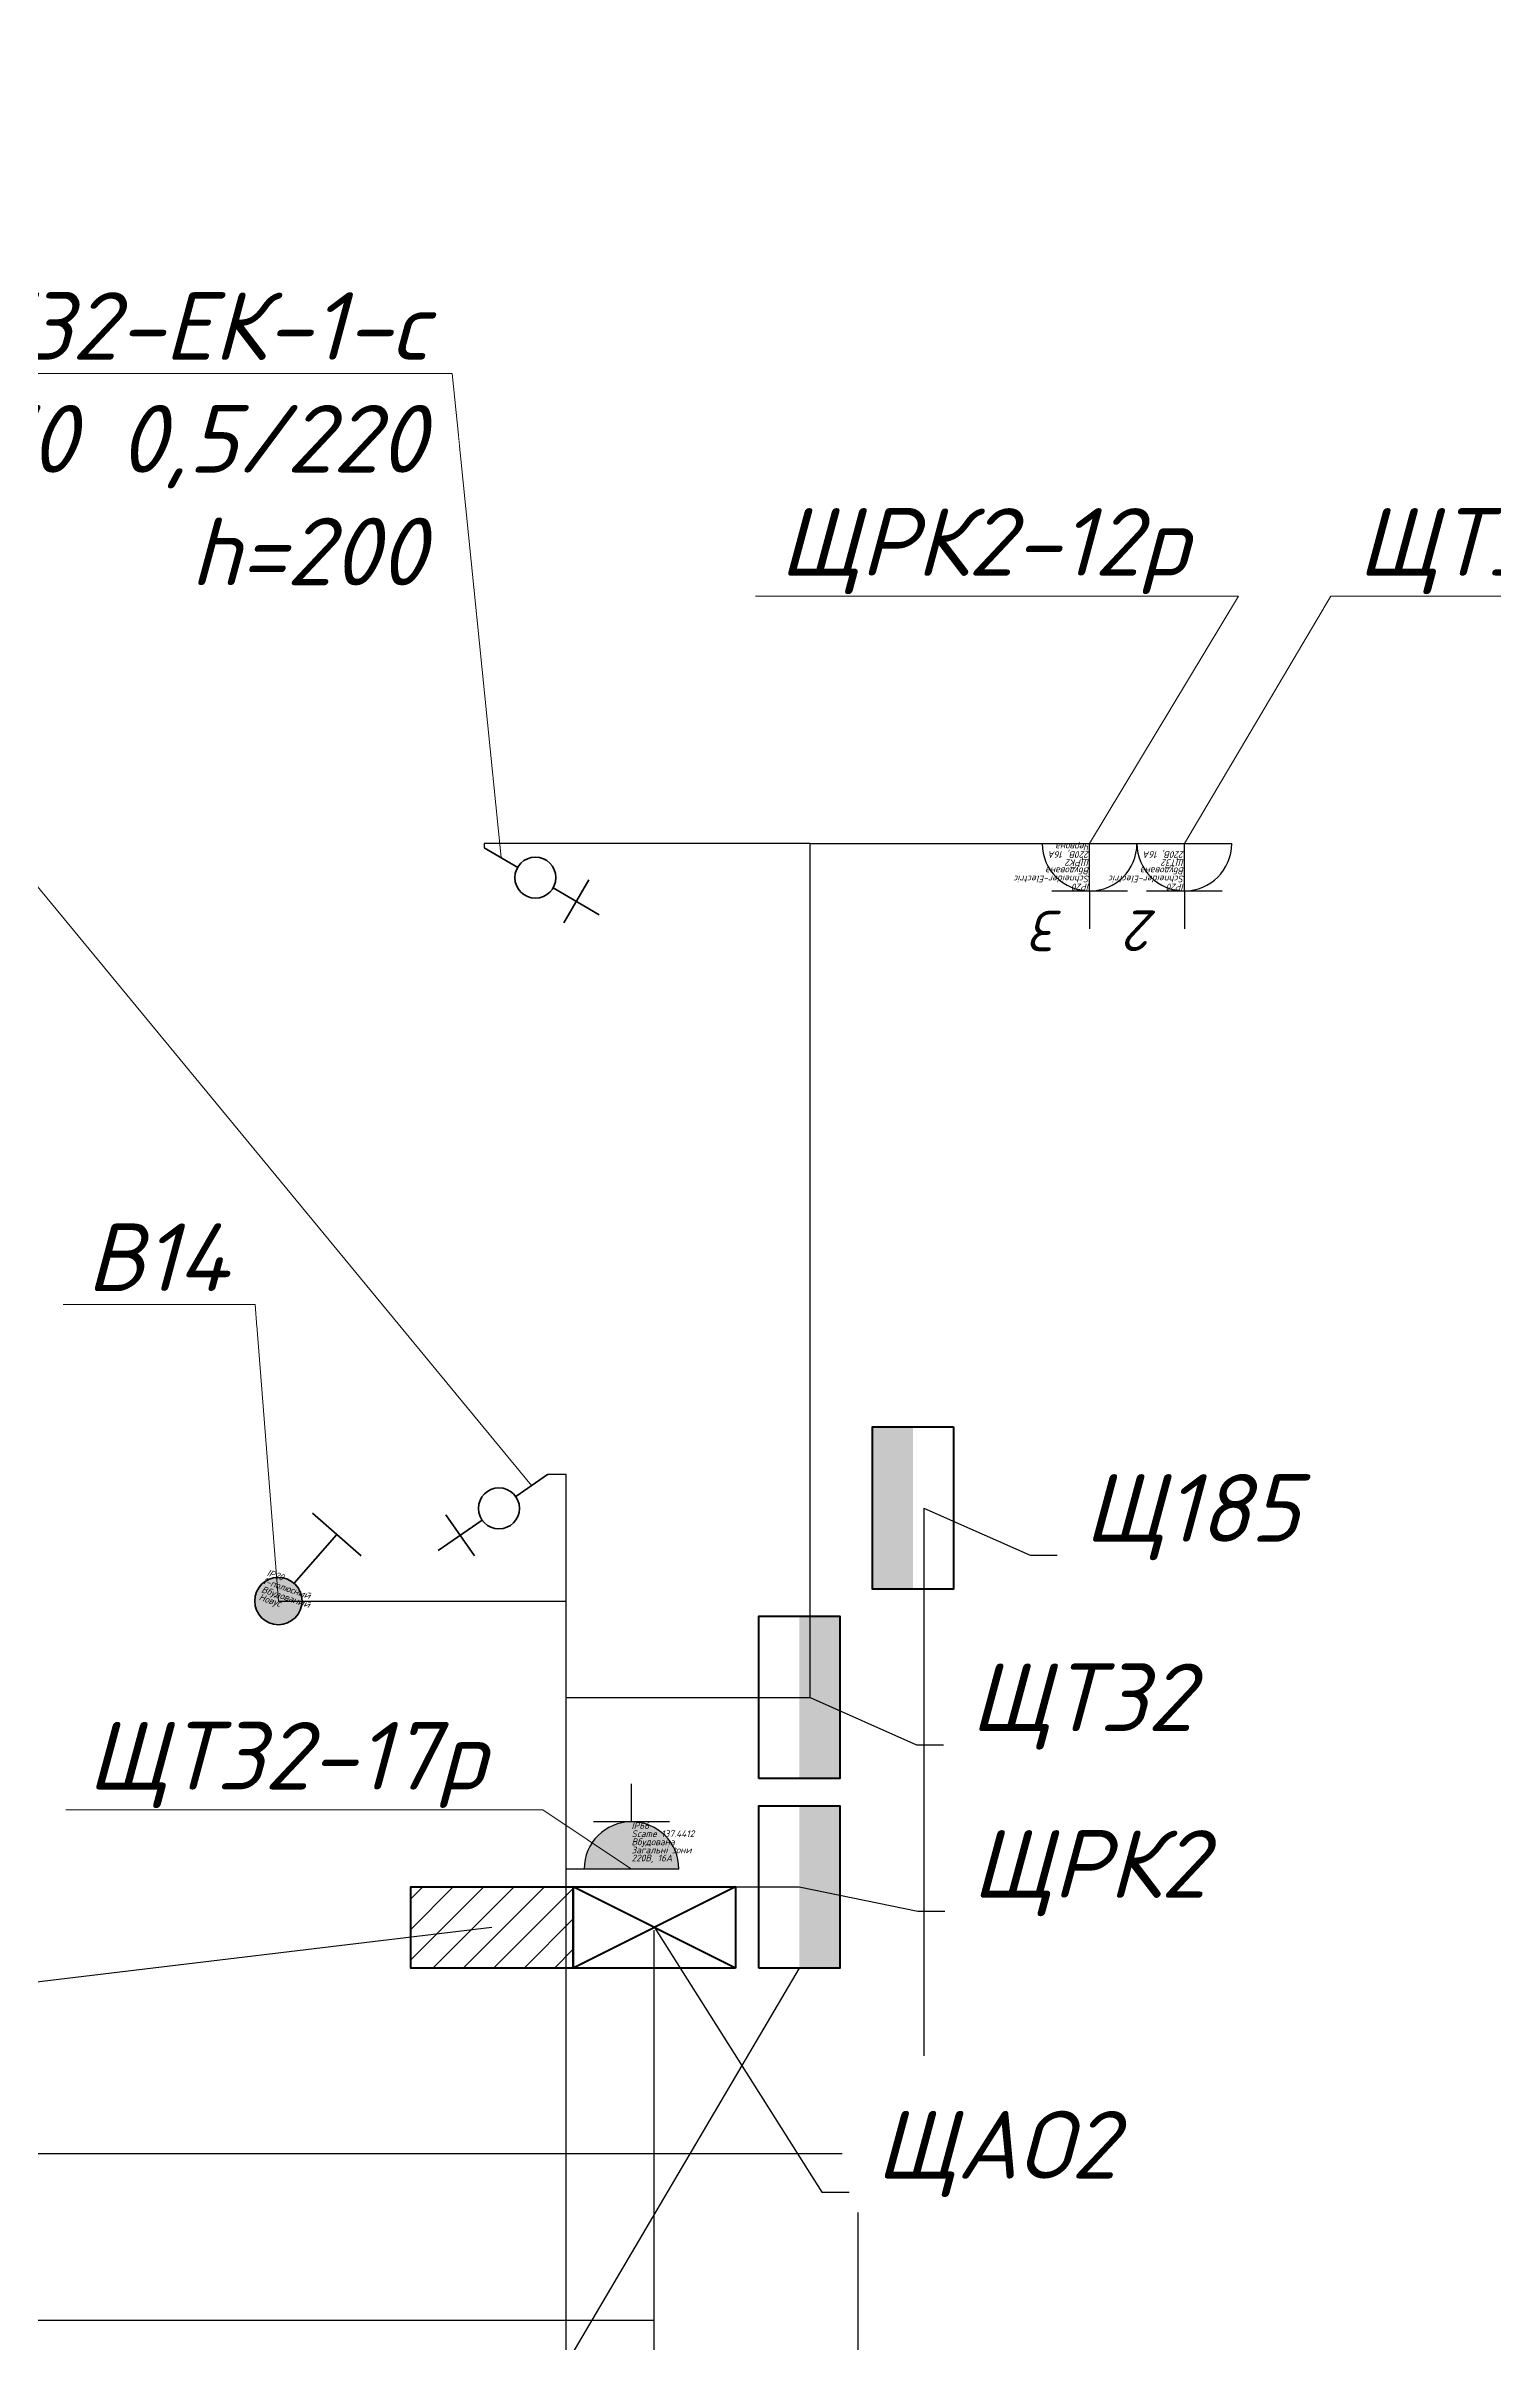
# Model space of a CAD drawing. Header units: millimetres. Extents: x -164867 to 807677, y -316775 to 513985.
# Drawn here: x 214889 to 220235, y 265001 to 273488 of the extents above; entities that cross this region are included whole.
import ezdxf
from ezdxf import colors
from ezdxf.entities.mleader import LeaderData, LeaderLine
from ezdxf.enums import TextEntityAlignment as Align
from ezdxf.math import Vec2, Vec3

# ---------------------------------------------------------------- set-up
doc = ezdxf.new("R2010")
doc.units = ezdxf.units.MM
doc.layers.add('E_Hidden atributes', color=2, linetype='Continuous', plot=False)
for name, color, linetype, lineweight in [('E_В лотку', 5, 'Kabl_in_Lotok', 30), ('E_В лотку_аварійні', 1, 'Kabl_in_Lotok', 30), ('E_Вимикачі', 84, 'Continuous', 35), ('E_Обладнання', 84, 'Continuous', 35), ('E_Позначення', 7, 'Continuous', 15), ('E_Розп. мережі', 5, 'Continuous', 30), ('E_Щити', 1, 'Continuous', 50), ('Щиты', 1, 'Continuous', 50)]:
    doc.layers.add(name, color=color, linetype=linetype, lineweight=lineweight)
doc.styles.add('GOST 2.304', font='isocpeui.ttf')
doc.styles.add('ISO', font='isocpeui.ttf')
doc.styles.add('orientation to layout', font='isocpeui.ttf')
doc.styles.add('ГОСТ 2.304', font='isocpeui.ttf')
doc.linetypes.add('Kabl_in_Lotok', pattern='A,10,[130,ltypeshp.shx,S=1,R=0,X=0,Y=0],1,[130,ltypeshp.shx,S=1,R=90,X=0,Y=-1],1,[130,ltypeshp.shx,S=1,R=0,X=0,Y=0],10', length=22)
doc.linetypes.add('Kabl_in_Tube', pattern='A,10,[133,ltypeshp.shx,S=1,R=0,X=0,Y=0],10', length=20)

# ---------------------------------------------------------------- blocks, each defined once
blk = doc.blocks.new('*U6')
at = {"lineweight": 40}
h = blk.add_hatch(color=0, dxfattribs=at)
h.dxf.hatch_style = 1
h.paths.add_polyline_path([(300, 150), (-300, 150), (-300, 0), (300, 0)])
at = {"color": 0}
blk.add_lwpolyline([(-300, 300), (300, 300), (300, 0), (-300, 0)], close=True, dxfattribs=at)
blk = doc.blocks.new('*U507')
h = blk.add_hatch(color=0)
h.dxf.hatch_style = 1
h.paths.add_polyline_path([(175, 100, 1), (-175, 100)])
at = {"color": 0, "linetype": 'Continuous', "lineweight": 30}
for p, q in [((0, 275), (0, 415)), ((0, 275), (0, 415)), ((0, 275), (0, 415)), ((140, 275), (-140, 275)), ((175, 100), (-175, 100))]:
    blk.add_line(p, q, dxfattribs=at)
blk.add_arc((0, 100), 175, 0, 180, dxfattribs=at)
at = {"color": 0, "style": 'orientation to layout'}
blk.add_attdef('AMOUNT', text='', height=150, dxfattribs=at).set_placement((147.2, 422.2), align=Align.MIDDLE_CENTER)
at = {"layer": 'E_Hidden atributes', "style": 'GOST 2.304'}
for tag, p in [('IP', (0, 248.2)), ('INSTALATION', (0, 188.2)), ('LOCATION', (0, 158.2)), ('VENDOR', (0, 218.2)), ('COLOR', (0, 100)), ('VOLTAGE_CURRENT', (0, 128.2))]:
    blk.add_attdef(tag, p, '', height=25, dxfattribs=at)
blk = doc.blocks.new('_None')
blk = doc.blocks.new('*U506')
at = {"color": 0, "linetype": 'Continuous', "lineweight": 30}
for p, q in [((0, 275), (0, 415)), ((0, 275), (0, 415)), ((0, 275), (0, 415)), ((140, 275), (-140, 275)), ((0, 275), (0, 100)), ((175, 100), (-175, 100))]:
    blk.add_line(p, q, dxfattribs=at)
blk.add_arc((0, 100), 175, 0, 180, dxfattribs=at)
at = {"color": 0, "style": 'orientation to layout'}
blk.add_attdef('AMOUNT', text='', height=150, dxfattribs=at).set_placement((147.2, 422.2), align=Align.MIDDLE_CENTER)
at = {"layer": 'E_Hidden atributes', "style": 'GOST 2.304'}
for tag, p in [('IP', (0, 248.2)), ('INSTALATION', (0, 188.2)), ('LOCATION', (0, 158.2)), ('VENDOR', (0, 218.2)), ('COLOR', (0, 100)), ('VOLTAGE_CURRENT', (0, 128.2))]:
    blk.add_attdef(tag, p, '', height=25, dxfattribs=at)
blk = doc.blocks.new('электровывод')
at = {"color": 0, "linetype": 'ByBlock', "lineweight": -2}
for p, q in [((-122.6, 123.9), (-204.8, 207)), ((-202.4, 127.2), (-125, 203.7)), ((-59.5, 60.1), (0, 0))]:
    blk.add_line(p, q, dxfattribs=at)
blk.add_circle((-91, 92), 44.9, dxfattribs=at)
blk = doc.blocks.new('*U522')
at = {"true_color": 0xffffff}
h = blk.add_hatch(color=7, dxfattribs=at)
h.dxf.hatch_style = 1
h.paths.add_polyline_path([(-87.5, 0, 1), (87.5, 0, 1)])
at = {"color": 0}
for points in [[(127.4, 301.1), (17.1, 347.7)], [(34.1, 80.6), (127.4, 301.1)], [(237.6, 254.4), (127.4, 301.1)]]:
    blk.add_lwpolyline(points, dxfattribs=at)
blk.add_circle((0, 0), 87.5, dxfattribs=at)
at = {"layer": 'E_Hidden atributes', "style": 'GOST 2.304'}
for tag, p in [('IP', (-72, 75.4)), ('TYPE', (-77.4, 42.5)), ('INSTALATION', (-72, 10.5)), ('LOCATION', (-72, -19.5)), ('COLOR', (-72, -88.4)), ('VENDOR', (-72, -54.7))]:
    blk.add_attdef(tag, p, '', height=25, dxfattribs=at)
blk = doc.blocks.new('*U5')
at = {"lineweight": 20}
h = blk.add_hatch(dxfattribs=at)
h.set_pattern_fill('ANSI31', color=0, scale=25)
h.paths.add_polyline_path([(-300, 300), (-300, 0), (300, 0), (300, 300)])
at = {"color": 0}
blk.add_lwpolyline([(-300, 300), (300, 300), (300, 0), (-300, 0)], close=True, dxfattribs=at)
blk = doc.blocks.new('*U4')
at = {"color": 0}
for p, q in [((-300, 300), (300, 0)), ((-300, 0), (300, 300))]:
    blk.add_line(p, q, dxfattribs=at)
blk.add_lwpolyline([(-300, 300), (300, 300), (300, 0), (-300, 0)], close=True, dxfattribs=at)

msp = doc.modelspace()

# ---------------------------------------------------------------- linework, layer by layer
at = {"layer": 'E_В лотку', "ltscale": 100}
for points in [[(216810.8, 267383.54), (216810.8, 268207.12), (216742.03, 268207.12)], [(218132.19, 268083.54), (218132.19, 266058.54)], [(216810.8, 266683.54), (216810.8, 267383.54), (217712.19, 267383.54)], [(205452.18, 262108.54), (205452.18, 260697.36), (216810.8, 260697.36), (216810.8, 266683.54), (217672.07, 266683.54)], [(213038.63, 266056.81), (213038.63, 265697.6), (217888.74, 265697.6), (217888.74, 219242.99), (219229.59, 219242.99), (216257.42, 219242.99)]]:
    msp.add_lwpolyline(points, dxfattribs=at)
at = {"layer": 'E_В лотку_аварійні', "ltscale": 100}
msp.add_lwpolyline([(171027.06, 252757.54), (171027.06, 257766.34), (217136.07, 257766.34), (217136.07, 266523.91)], dxfattribs=at)
at = {"layer": 'E_Розп. мережі'}
for points in [[(217712.19, 270539.55), (216508.56, 270539.55), (216508.56, 270523.54)], [(217712.19, 267383.54), (217712.19, 270539.55), (219094.47, 270539.55)], [(215747.97, 267739.99), (216810.8, 267739.99)], [(217052.34, 266749.22), (216810.8, 266749.22)]]:
    msp.add_lwpolyline(points, dxfattribs=at)

# ---------------------------------------------------------------- block references
at = {"layer": 'E_Вимикачі', "rotation": 341.6615742490985}
msp.add_blockref('*U522', (215747.97, 267739.99), dxfattribs=at).add_auto_attribs({'INSTALATION': 'Вбудований', 'IP': 'IP20', 'LOCATION': 'Новус', 'TYPE': '1-полюсний'})
at = {"layer": 'E_Обладнання', "yscale": 1.687500000021705, "zscale": 1.687500000021704}
for p, xscale, rotation in [((216508.56, 270523.54), -1.687500000021705, 284.4892115701171), ((216742.03, 268207.12), -1.687500000021706, 169.4892115701172)]:
    msp.add_blockref('электровывод', p, dxfattribs=dict(at, xscale=xscale, rotation=rotation))
at = {"layer": 'E_Обладнання', "color": 1, "rotation": 180}
msp.add_blockref('*U506', (218744.46, 270639.55), dxfattribs=at).add_auto_attribs({'AMOUNT': '3', 'INSTALATION': 'Вбудована', 'IP': 'IP20', 'VENDOR': 'Schneider-Electric', 'LOCATION': 'ЩРК2', 'VOLTAGE_CURRENT': '220В, 16А', 'COLOR': 'Червона'})
at = {"layer": 'E_Обладнання', "rotation": 180}
msp.add_blockref('*U506', (219094.46, 270639.55), dxfattribs=at).add_auto_attribs({'AMOUNT': '2', 'INSTALATION': 'Вбудована', 'IP': 'IP20', 'VENDOR': 'Schneider-Electric', 'LOCATION': 'ЩТЗ2', 'VOLTAGE_CURRENT': '220В, 16А'})
at = {"layer": 'E_Обладнання'}
msp.add_blockref('*U507', (217052.34, 266649.22), dxfattribs=at).add_auto_attribs({'INSTALATION': 'Вбудована', 'IP': 'IP66', 'VENDOR': 'Scame 137.4412', 'LOCATION': 'Загальні зони', 'VOLTAGE_CURRENT': '220В, 16А'})
at = {"layer": 'E_Щити'}
for name, p, rotation in [('*U6', (217942.07, 268083.54), 270), ('*U6', (217822.07, 267383.54), 90), ('*U6', (217822.07, 266683.54), 90), ('*U5', (216536.96, 266683.54), 180)]:
    msp.add_blockref(name, p, dxfattribs=dict(at, rotation=rotation))
at = {"layer": 'Щиты', "rotation": 180}
msp.add_blockref('*U4', (217136.96, 266683.54), dxfattribs=at)

# ---------------------------------------------------------------- next in the draw order: leaders
at = {"layer": 'E_Позначення'}
ml = msp.add_multileader_mtext('Standard', dxfattribs=at)
ml.set_content('ЩТЗ2-ЕК-1-с\\PК170 0,5/220\\Ph=200', color=256, style='ГОСТ 2.304')
ml.set_leader_properties(color=256, linetype='ByLayer', lineweight=-1)
ml.set_arrow_properties(name='NONE')
ml.build(insert=Vec2(0, 0))
ml.multileader.update_dxf_attribs({"has_dogleg": 0, "text_left_attachment_type": 6, "text_right_attachment_type": 6, "dogleg_length": 0, "arrow_head_size": 1})
ctx = ml.context
ctx.base_point, ctx.char_height, ctx.arrow_head_size, ctx.landing_gap_size, ctx.plane_origin = Vec3(214055.26, 272277.71), 250, 1, 100, Vec3(237551.34, 269032.84)
ctx.left_attachment, ctx.right_attachment, ctx.text_align_type = 6, 6, 2
notes = []
notes.append((ctx, [(1, (1, 1, 0), (216389.73, 272277.71), (-1, 0), 0, [(0, [(216570.24, 270487.65)], 0, [])])]))
ctx.mtext.insert, ctx.mtext.alignment, ctx.mtext.flow_direction = Vec3(216289.73, 272577.71), 3, 5
ctx.mtext.has_bg_fill, ctx.mtext.bg_color, ctx.mtext.bg_scale_factor, ctx.mtext.bg_transparency, ctx.mtext.use_window_bg_color = 1, -1027028792, 1.5, 0, 1
ml = msp.add_multileader_mtext('Standard', dxfattribs=at)
ml.set_content('ЩТЗ2-16р', color=256, style='ГОСТ 2.304')
ml.set_leader_properties(color=256, linetype='ByLayer', lineweight=-1)
ml.set_arrow_properties(name='NONE')
ml.build(insert=Vec2(0, 0))
ml.multileader.update_dxf_attribs({"has_dogleg": 0, "text_left_attachment_type": 6, "text_right_attachment_type": 6, "dogleg_length": 0, "arrow_head_size": 1})
ctx = ml.context
ctx.base_point, ctx.char_height, ctx.arrow_head_size, ctx.landing_gap_size, ctx.plane_origin = Vec3(219635.08, 271454.65), 250, 1, 100, Vec3(207288.28, 271718.03)
ctx.left_attachment, ctx.right_attachment = 6, 6
notes.append((ctx, [(0, (1, 1, 0), (219635.08, 271454.65), (1, 0), 0, [(0, [(219094.46, 270539.54)], 0, [])])]))
ctx.mtext.insert, ctx.mtext.flow_direction = Vec3(219735.08, 271779.65), 5
ctx.mtext.has_bg_fill, ctx.mtext.bg_color, ctx.mtext.bg_scale_factor, ctx.mtext.bg_transparency, ctx.mtext.use_window_bg_color = 1, -1027028792, 1.5, 0, 1
at = {"layer": 'E_Позначення', "color": 7, "lineweight": 9}
ml = msp.add_multileader_mtext('Standard', dxfattribs=at)
ml.set_content('Щ185', color=7, style='ISO')
ml.set_leader_properties()
ml.set_arrow_properties(name='NONE')
ml.build(insert=Vec2(0, 0))
ml.multileader.update_dxf_attribs({"has_text_frame": 1, "text_left_attachment_type": 7, "text_right_attachment_type": 8, "dogleg_length": 100, "arrow_head_size": 200})
ctx = ml.context
ctx.base_point, ctx.char_height, ctx.arrow_head_size, ctx.landing_gap_size, ctx.plane_origin = Vec3(218624.98, 267908.97), 250, 200, 100, Vec3(170735.12, 271541.83)
ctx.left_attachment, ctx.right_attachment = 7, 8
notes.append((ctx, [(1, (1, 1, 0), (218524.98, 267908.97), (1, 0), 100, [(0, [(218132.19, 268083.54)], 0, [])])]))
ctx.mtext.insert, ctx.mtext.width, ctx.mtext.line_spacing_factor, ctx.mtext.flow_direction = Vec3(218724.98, 268208.97), 1383.7121, 0.72, 5
ctx.mtext.has_bg_fill, ctx.mtext.bg_color, ctx.mtext.bg_scale_factor, ctx.mtext.bg_transparency, ctx.mtext.use_window_bg_color = 1, -1027028792, 1.5, 0, 1
ml = msp.add_multileader_mtext('Standard', dxfattribs=at)
ml.set_content('ЩТЗ2', color=7, style='ISO')
ml.set_leader_properties()
ml.set_arrow_properties(name='NONE')
ml.build(insert=Vec2(0, 0))
ml.multileader.update_dxf_attribs({"has_text_frame": 1, "text_left_attachment_type": 7, "text_right_attachment_type": 8, "dogleg_length": 100, "arrow_head_size": 200})
ctx = ml.context
ctx.base_point, ctx.char_height, ctx.arrow_head_size, ctx.landing_gap_size, ctx.plane_origin = Vec3(218204.98, 267208.97), 250, 200, 100, Vec3(170315.12, 270841.83)
ctx.left_attachment, ctx.right_attachment = 7, 8
notes.append((ctx, [(1, (1, 1, 0), (218104.98, 267208.97), (1, 0), 100, [(0, [(217712.19, 267383.54)], 0, [])])]))
ctx.mtext.insert, ctx.mtext.width, ctx.mtext.line_spacing_factor, ctx.mtext.flow_direction = Vec3(218304.98, 267508.97), 1383.7121, 0.72, 5
ctx.mtext.has_bg_fill, ctx.mtext.bg_color, ctx.mtext.bg_scale_factor, ctx.mtext.bg_transparency, ctx.mtext.use_window_bg_color = 1, -1027028792, 1.5, 0, 1
at = {"layer": 'E_Позначення'}
ml = msp.add_multileader_mtext('Standard', dxfattribs=at)
ml.set_content('ЩТЗ2-17р', color=256, style='ГОСТ 2.304')
ml.set_leader_properties(color=256, linetype='ByLayer', lineweight=-1)
ml.set_arrow_properties(name='NONE')
ml.build(insert=Vec2(0, 0))
ml.multileader.update_dxf_attribs({"has_dogleg": 0, "text_left_attachment_type": 6, "text_right_attachment_type": 6, "dogleg_length": 0, "arrow_head_size": 1})
ctx = ml.context
ctx.base_point, ctx.char_height, ctx.arrow_head_size, ctx.landing_gap_size, ctx.plane_origin = Vec3(214942.95, 266968), 250, 1, 100, Vec3(205159.48, 267517.05)
ctx.left_attachment, ctx.right_attachment = 6, 6
notes.append((ctx, [(1, (1, 1, 0), (216725.15, 266968), (-1, 0), 0, [(0, [(217052.34, 266749.22)], 0, [])])]))
ctx.mtext.insert, ctx.mtext.flow_direction = Vec3(215042.95, 267293), 5
ctx.mtext.has_bg_fill, ctx.mtext.bg_color, ctx.mtext.bg_scale_factor, ctx.mtext.bg_transparency, ctx.mtext.use_window_bg_color = 1, -1027028792, 1.5, 0, 1
at = {"layer": 'E_Позначення', "color": 7, "lineweight": 9}
ml = msp.add_multileader_mtext('Standard', dxfattribs=at)
ml.set_content('ЩРК2', color=7, style='ISO')
ml.set_leader_properties()
ml.set_arrow_properties(name='NONE')
ml.build(insert=Vec2(0, 0))
ml.multileader.update_dxf_attribs({"has_text_frame": 1, "text_left_attachment_type": 7, "text_right_attachment_type": 8, "dogleg_length": 100, "arrow_head_size": 200})
ctx = ml.context
ctx.base_point, ctx.char_height, ctx.arrow_head_size, ctx.landing_gap_size, ctx.plane_origin = Vec3(218210.04, 266593.17), 250, 200, 100, Vec3(170275, 270141.83)
ctx.left_attachment, ctx.right_attachment = 7, 8
notes.append((ctx, [(1, (1, 1, 0), (218110.04, 266593.17), (1, 0), 100, [(0, [(217672.07, 266683.54)], 0, [])])]))
ctx.mtext.insert, ctx.mtext.width, ctx.mtext.line_spacing_factor, ctx.mtext.flow_direction = Vec3(218310.04, 266893.17), 1383.7121, 0.72, 5
ctx.mtext.has_bg_fill, ctx.mtext.bg_color, ctx.mtext.bg_scale_factor, ctx.mtext.bg_transparency, ctx.mtext.use_window_bg_color = 1, -1027028792, 1.5, 0, 1
for ctx, leaders in notes:
    for number, flags, end, landing, length, lines in leaders:
        leader = LeaderData()
        leader.index, (leader.has_last_leader_line, leader.has_dogleg_vector, leader.attachment_direction) = number, flags
        leader.last_leader_point, leader.dogleg_vector, leader.dogleg_length = Vec3(end), Vec3(landing), length
        for number, points, colour, breaks in lines:
            line = LeaderLine()
            line.index, line.vertices, line.color, line.breaks = number, Vec3.list(points), colors.encode_raw_color(colour), breaks
            leader.lines.append(line)
        ctx.leaders.append(leader)

# ---------------------------------------------------------------- next in the draw order: leaders
at = {"layer": 'E_Позначення'}
ml = msp.add_multileader_mtext('Standard', dxfattribs=at)
ml.set_content('ЩТЗ2-В14 0,05/220\\Ph=500 (від перекриття)', color=256, style='ГОСТ 2.304')
ml.set_leader_properties(color=256, linetype='ByLayer', lineweight=-1)
ml.set_arrow_properties(name='NONE')
ml.build(insert=Vec2(0, 0))
ml.multileader.update_dxf_attribs({"has_dogleg": 0, "text_left_attachment_type": 6, "text_right_attachment_type": 6, "dogleg_length": 0, "arrow_head_size": 1})
ctx = ml.context
ctx.base_point, ctx.char_height, ctx.arrow_head_size, ctx.landing_gap_size, ctx.plane_origin = Vec3(208633.85, 273037.96), 250, 1, 100, Vec3(236470.4, 267566.5)
ctx.left_attachment, ctx.right_attachment, ctx.text_align_type = 6, 6, 2
notes = []
notes.append((ctx, [(1, (1, 1, 0), (212666.04, 273037.96), (-1, 0), 0, [(0, [(216683.43, 268166.4)], 0, [])])]))
ctx.mtext.insert, ctx.mtext.alignment, ctx.mtext.flow_direction = Vec3(212566.04, 273362.96), 3, 5
ctx.mtext.has_bg_fill, ctx.mtext.bg_color, ctx.mtext.bg_scale_factor, ctx.mtext.bg_transparency, ctx.mtext.use_window_bg_color = 1, -1027028792, 1.5, 0, 1
ml = msp.add_multileader_mtext('Standard', dxfattribs=at)
ml.set_content('ЩРК2-12р', color=256, style='ГОСТ 2.304')
ml.set_leader_properties(color=256, linetype='ByLayer', lineweight=-1)
ml.set_arrow_properties(name='NONE')
ml.build(insert=Vec2(0, 0))
ml.multileader.update_dxf_attribs({"has_dogleg": 0, "text_left_attachment_type": 6, "text_right_attachment_type": 6, "dogleg_length": 0, "arrow_head_size": 1})
ctx = ml.context
ctx.base_point, ctx.char_height, ctx.arrow_head_size, ctx.landing_gap_size, ctx.plane_origin = Vec3(217498.92, 271454.65), 250, 1, 100, Vec3(206938.28, 271718.03)
ctx.left_attachment, ctx.right_attachment = 6, 6
notes.append((ctx, [(1, (1, 1, 0), (219294.38, 271454.65), (-1, 0), 0, [(0, [(218744.46, 270539.54)], 0, [])])]))
ctx.mtext.insert, ctx.mtext.flow_direction = Vec3(217598.92, 271779.65), 5
ctx.mtext.has_bg_fill, ctx.mtext.bg_color, ctx.mtext.bg_scale_factor, ctx.mtext.bg_transparency, ctx.mtext.use_window_bg_color = 1, -1027028792, 1.5, 0, 1
at = {"layer": 'E_Позначення', "color": 7, "lineweight": 9}
ml = msp.add_multileader_mtext('Standard', dxfattribs=at)
ml.set_content('ЩО2', color=7, style='ISO')
ml.set_leader_properties()
ml.set_arrow_properties(name='NONE')
ml.build(insert=Vec2(0, 0))
ml.multileader.update_dxf_attribs({"has_text_frame": 1, "text_left_attachment_type": 7, "text_right_attachment_type": 8, "dogleg_length": 100, "arrow_head_size": 200})
ctx = ml.context
ctx.base_point, ctx.char_height, ctx.arrow_head_size, ctx.landing_gap_size, ctx.plane_origin = Vec3(213821.94, 266326.32), 250, 200, 100, Vec3(205287.13, 267031.56)
ctx.left_attachment, ctx.right_attachment = 7, 8
notes.append((ctx, [(1, (1, 1, 0), (214813.99, 266326.32), (-1, 0), 100, [(0, [(216536.96, 266533.54)], 0, [])])]))
ctx.mtext.insert, ctx.mtext.line_spacing_factor, ctx.mtext.flow_direction = Vec3(213921.94, 266626.32), 0.72, 5
ctx.mtext.has_bg_fill, ctx.mtext.bg_color, ctx.mtext.bg_scale_factor, ctx.mtext.bg_transparency, ctx.mtext.use_window_bg_color = 1, -1027028792, 1.5, 0, 1
ml = msp.add_multileader_mtext('Standard', dxfattribs=at)
ml.set_content('ЩАО2', color=7, style='ISO')
ml.set_leader_properties()
ml.set_arrow_properties(name='NONE')
ml.build(insert=Vec2(0, 0))
ml.multileader.update_dxf_attribs({"has_text_frame": 1, "text_left_attachment_type": 7, "text_right_attachment_type": 8, "dogleg_length": 100, "arrow_head_size": 200})
ctx = ml.context
ctx.base_point, ctx.char_height, ctx.arrow_head_size, ctx.landing_gap_size, ctx.plane_origin = Vec3(217855.86, 265555.17), 250, 200, 100, Vec3(205887.13, 267031.56)
ctx.left_attachment, ctx.right_attachment = 7, 8
notes.append((ctx, [(0, (1, 1, 0), (217755.86, 265555.17), (1, 0), 100, [(0, [(217136.96, 266533.54)], 0, [])])]))
ctx.mtext.insert, ctx.mtext.line_spacing_factor, ctx.mtext.flow_direction = Vec3(217955.86, 265855.17), 0.72, 5
ctx.mtext.has_bg_fill, ctx.mtext.bg_color, ctx.mtext.bg_scale_factor, ctx.mtext.bg_transparency, ctx.mtext.use_window_bg_color = 1, -1027028792, 1.5, 0, 1
for ctx, leaders in notes:
    for number, flags, end, landing, length, lines in leaders:
        leader = LeaderData()
        leader.index, (leader.has_last_leader_line, leader.has_dogleg_vector, leader.attachment_direction) = number, flags
        leader.last_leader_point, leader.dogleg_vector, leader.dogleg_length = Vec3(end), Vec3(landing), length
        for number, points, colour, breaks in lines:
            line = LeaderLine()
            line.index, line.vertices, line.color, line.breaks = number, Vec3.list(points), colors.encode_raw_color(colour), breaks
            leader.lines.append(line)
        ctx.leaders.append(leader)

# ---------------------------------------------------------------- next in the draw order: linework, layer by layer
at = {"layer": 'E_В лотку_аварійні', "ltscale": 100}
msp.add_lwpolyline([(212249.03, 266058.89), (212249.03, 265081.3), (217136.07, 265081.3)], dxfattribs=at)
at = {"layer": 'E_Розп. мережі', "color": 30, "linetype": 'Kabl_in_Tube', "ltscale": 60, "true_color": 0xf8991e}
msp.add_lwpolyline([(217672.07, 266383.54), (214312.71, 260678.48), (214312.71, 235998.34)], dxfattribs=at)

# ---------------------------------------------------------------- next in the draw order: leaders
at = {"layer": 'E_Позначення'}
ml = msp.add_multileader_mtext('Standard', dxfattribs=at)
ml.set_content('В14', color=256, style='ГОСТ 2.304')
ml.set_leader_properties(color=256, linetype='ByLayer', lineweight=-1)
ml.set_arrow_properties(name='NONE')
ml.build(insert=Vec2(0, 0))
ml.multileader.update_dxf_attribs({"has_dogleg": 0, "text_left_attachment_type": 6, "text_right_attachment_type": 6, "text_top_attachment_type": 10, "dogleg_length": 0, "arrow_head_size": 1})
ctx = ml.context
ctx.base_point, ctx.char_height, ctx.arrow_head_size, ctx.landing_gap_size, ctx.plane_origin = Vec3(214943.81, 268835.63), 250, 1, 100, Vec3(215247.78, 267707.59)
ctx.left_attachment, ctx.right_attachment, ctx.text_align_type = 6, 6, 2
notes = []
notes.append((ctx, [(1, (1, 1, 0), (215662, 268835.63), (-1, 0), 0, [(2, [(215747.97, 267739.99)], 0, [])])]))
ctx.mtext.insert, ctx.mtext.alignment, ctx.mtext.flow_direction = Vec3(215562, 269135.63), 3, 5
ctx.mtext.has_bg_fill, ctx.mtext.bg_color, ctx.mtext.bg_scale_factor, ctx.mtext.bg_transparency, ctx.mtext.use_window_bg_color = 1, -1027028792, 1.5, 0, 1
for ctx, leaders in notes:
    for number, flags, end, landing, length, lines in leaders:
        leader = LeaderData()
        leader.index, (leader.has_last_leader_line, leader.has_dogleg_vector, leader.attachment_direction) = number, flags
        leader.last_leader_point, leader.dogleg_vector, leader.dogleg_length = Vec3(end), Vec3(landing), length
        for number, points, colour, breaks in lines:
            line = LeaderLine()
            line.index, line.vertices, line.color, line.breaks = number, Vec3.list(points), colors.encode_raw_color(colour), breaks
            leader.lines.append(line)
        ctx.leaders.append(leader)

doc.saveas('drawing.dxf')
